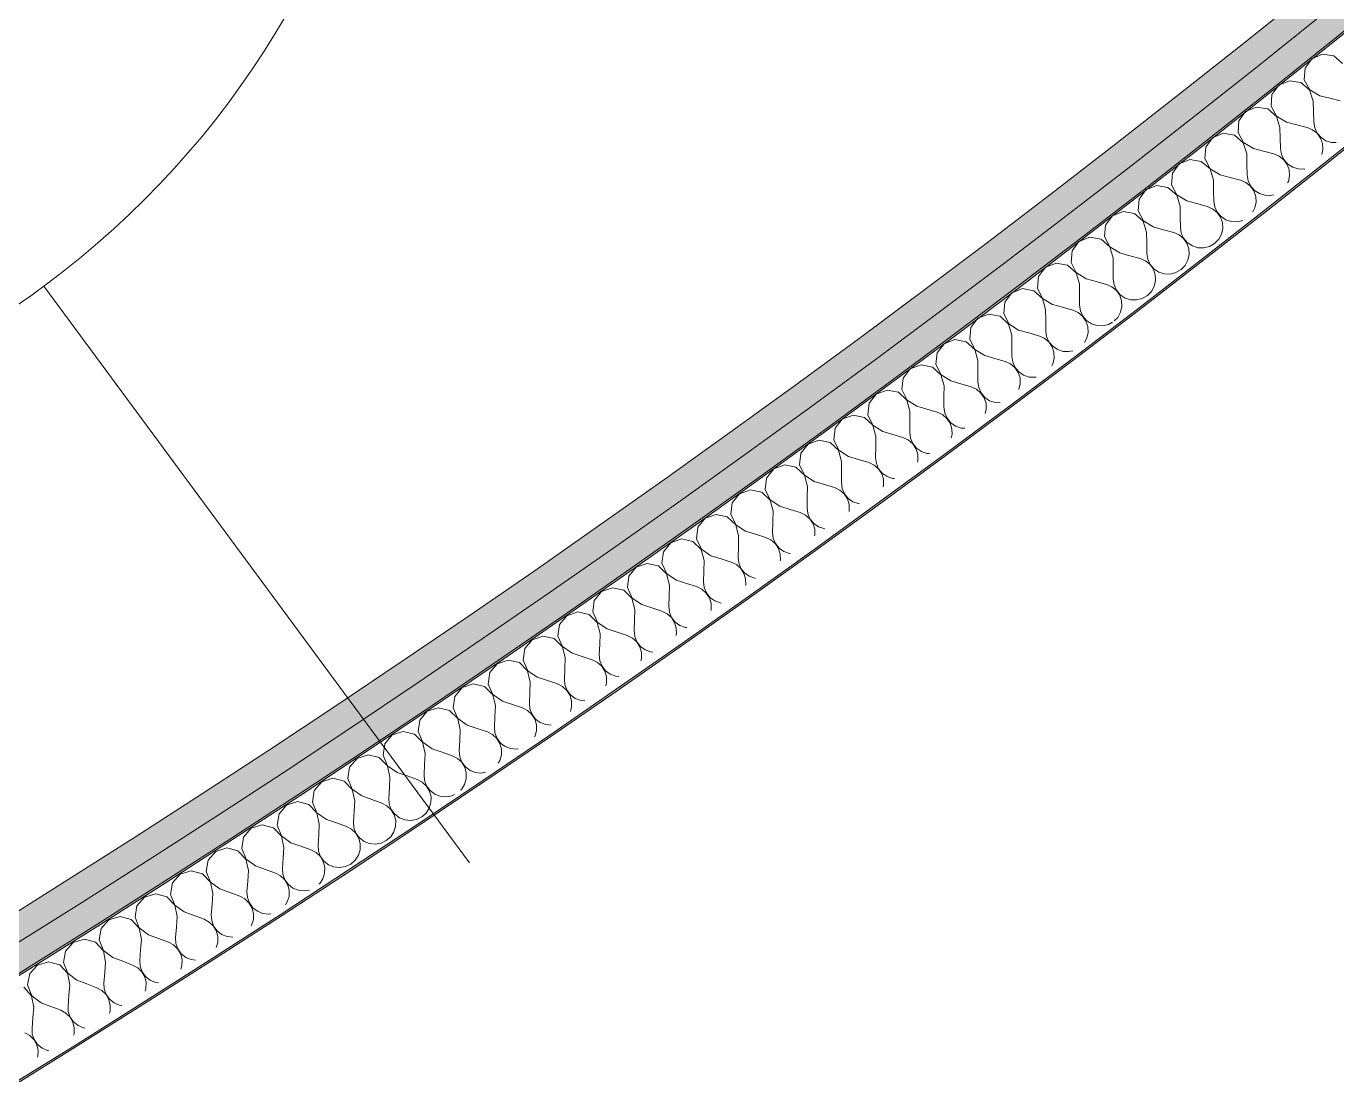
# Model space of a CAD drawing. Header units: millimetres. Extents: x -50172 to 90294, y -80883 to 25069.
# Drawn here: x -22958 to -22221, y -49789 to -49199 of the extents above; entities that cross this region are included whole.
import ezdxf
from ezdxf.enums import TextEntityAlignment as Align

# ---------------------------------------------------------------- set-up
doc = ezdxf.new("R2010")
doc.units = ezdxf.units.MM
doc.header["$MEASUREMENT"] = 0
doc.linetypes.add('Double Dashed', pattern=[1093.611073, 529.166651, -211.666656, 141.111112, -211.666656])
doc.layers.add('New_A-15-MG_Structural_Grid_Phase_2', color=7, linetype='Continuous')
doc.layers.add('New_A-25-M_Wall_Int', color=7, linetype='Continuous')
for name, color, linetype, lineweight, true_color in [('New_A-15-MG_Structural_Grid_Phase_2_Pen_No__222', 7, 'Continuous', 13, 0x65af33), ('New_A-25-M_Wall_Int_Pen_No__107', 7, 'Continuous', 15, 0xa6a6a6), ('New_A-25-M_Wall_Int_Pen_No__81', 7, 'Continuous', 20, 0x6a6a6a)]:
    doc.layers.add(name, color=color, linetype=linetype, lineweight=lineweight, true_color=true_color)
doc.layers.add('New_A-25-M_Wall_Int_Pen_No__1', color=7, linetype='Continuous', lineweight=13)
doc.layers.add('New_A-25-M_Wall_Int_Pen_No__150', color=7, linetype='Continuous', lineweight=0)
doc.styles.add('GENERATED_STYLE_4', font='')
doc.styles.get('GENERATED_STYLE_4').set_extended_font_data('Swis721 BT')

# ---------------------------------------------------------------- blocks, each defined once
blk = doc.blocks.new('*X403')
at = {"layer": 'New_A-25-M_Wall_Int_Pen_No__150', "linetype": 'Continuous'}
for p, q in [((-22235.09, -49217.3), (-22238.85, -49222.61)), ((-22229.1, -49214.77), (-22235.09, -49217.3)), ((-22222.67, -49215.75), (-22229.1, -49214.77)), ((-22217.71, -49219.97), (-22222.67, -49215.75)), ((-22238.85, -49222.61), (-22239.27, -49229.1)), ((-22253.66, -49232.19), (-22257.44, -49237.48)), ((-22247.66, -49229.67), (-22253.66, -49232.19)), ((-22241.23, -49230.67), (-22247.66, -49229.67)), ((-22236.29, -49234.91), (-22241.23, -49230.67)), ((-22239.27, -49229.1), (-22236.22, -49234.85)), ((-22257.44, -49237.48), (-22257.88, -49243.97)), ((-22234.32, -49241.11), (-22236.29, -49234.91)), ((-22236.22, -49234.85), (-22230.6, -49238.12)), ((-22230.6, -49238.12), (-22224.82, -49239.6)), ((-22224.82, -49239.6), (-22219.05, -49241.07)), ((-22272.28, -49247.01), (-22276.08, -49252.29)), ((-22266.27, -49244.51), (-22272.28, -49247.01)), ((-22259.85, -49245.54), (-22266.27, -49244.51)), ((-22254.92, -49249.78), (-22259.85, -49245.54)), ((-22257.88, -49243.97), (-22254.84, -49249.72)), ((-22234.32, -49241.11), (-22234.14, -49247.06)), ((-22234.14, -49247.06), (-22233.96, -49253.02)), ((-22276.08, -49252.29), (-22276.54, -49258.78)), ((-22252.97, -49255.99), (-22254.92, -49249.78)), ((-22254.84, -49249.72), (-22249.23, -49253.02)), ((-22249.23, -49253.02), (-22243.47, -49254.51)), ((-22243.47, -49254.51), (-22237.7, -49256)), ((-22233.96, -49253.02), (-22233.41, -49256.26)), ((-22290.94, -49261.77), (-22294.76, -49267.04)), ((-22284.93, -49259.29), (-22290.94, -49261.77)), ((-22278.51, -49260.34), (-22284.93, -49259.29)), ((-22273.59, -49264.6), (-22278.51, -49260.34)), ((-22276.54, -49258.78), (-22273.52, -49264.54)), ((-22252.97, -49255.99), (-22252.8, -49261.95)), ((-22252.8, -49261.95), (-22252.65, -49267.9)), ((-22234.66, -49257.25), (-22237.7, -49256)), ((-22232.08, -49259.29), (-22234.66, -49257.25)), ((-22233.41, -49256.26), (-22232, -49259.23)), ((-22230.15, -49261.95), (-22232.08, -49259.29)), ((-22232, -49259.23), (-22229.83, -49261.69)), ((-22229.04, -49265.04), (-22230.15, -49261.95)), ((-22229.83, -49261.69), (-22227.06, -49263.46)), ((-22294.76, -49267.04), (-22295.24, -49273.53)), ((-22271.66, -49270.82), (-22273.59, -49264.6)), ((-22273.52, -49264.54), (-22267.92, -49267.86)), ((-22267.92, -49267.86), (-22262.15, -49269.37)), ((-22262.15, -49269.37), (-22256.39, -49270.87)), ((-22252.65, -49267.9), (-22252.11, -49271.15)), ((-22229.43, -49271.25), (-22228.81, -49268.32)), ((-22228.81, -49268.32), (-22229.04, -49265.04)), ((-22227.06, -49263.46), (-22223.91, -49264.41)), ((-22223.91, -49264.41), (-22221.25, -49264.45)), ((-22309.65, -49276.48), (-22313.49, -49281.73)), ((-22303.63, -49274.01), (-22309.65, -49276.48)), ((-22297.22, -49275.08), (-22303.63, -49274.01)), ((-22292.31, -49279.36), (-22297.22, -49275.08)), ((-22295.24, -49273.53), (-22292.24, -49279.3)), ((-22271.66, -49270.82), (-22271.52, -49276.77)), ((-22271.52, -49276.77), (-22271.38, -49282.73)), ((-22253.35, -49272.13), (-22256.39, -49270.87)), ((-22250.78, -49274.18), (-22253.35, -49272.13)), ((-22252.11, -49271.15), (-22250.7, -49274.12)), ((-22248.87, -49276.85), (-22250.78, -49274.18)), ((-22250.7, -49274.12), (-22248.54, -49276.59)), ((-22247.76, -49279.94), (-22248.87, -49276.85)), ((-22248.54, -49276.59), (-22245.78, -49278.37)), ((-22313.49, -49281.73), (-22313.99, -49288.22)), ((-22290.4, -49285.58), (-22292.31, -49279.36)), ((-22292.24, -49279.3), (-22286.65, -49282.63)), ((-22286.65, -49282.63), (-22280.89, -49284.16)), ((-22280.89, -49284.16), (-22275.13, -49285.69)), ((-22271.38, -49282.73), (-22270.85, -49285.97)), ((-22248.23, -49286.44), (-22247.54, -49283.22)), ((-22247.54, -49283.22), (-22247.76, -49279.94)), ((-22245.78, -49278.37), (-22242.63, -49279.33)), ((-22242.63, -49279.33), (-22239.34, -49279.39)), ((-22239.34, -49279.39), (-22239.14, -49279.33)), ((-22328.41, -49291.12), (-22332.26, -49296.36)), ((-22322.38, -49288.68), (-22328.41, -49291.12)), ((-22315.97, -49289.77), (-22322.38, -49288.68)), ((-22311.08, -49294.06), (-22315.97, -49289.77)), ((-22313.99, -49288.22), (-22311.01, -49294)), ((-22290.4, -49285.58), (-22290.28, -49291.54)), ((-22290.28, -49291.54), (-22290.16, -49297.5)), ((-22272.1, -49286.96), (-22275.13, -49285.69)), ((-22269.53, -49289.01), (-22272.1, -49286.96)), ((-22270.85, -49285.97), (-22269.46, -49288.95)), ((-22267.63, -49291.68), (-22269.53, -49289.01)), ((-22269.46, -49288.95), (-22267.3, -49291.43)), ((-22266.53, -49294.78), (-22267.63, -49291.68)), ((-22267.3, -49291.43), (-22264.54, -49293.22)), ((-22248.67, -49287.26), (-22248.23, -49286.44)), ((-22332.26, -49296.36), (-22332.78, -49302.85)), ((-22309.19, -49300.29), (-22311.08, -49294.06)), ((-22311.01, -49294), (-22305.43, -49297.35)), ((-22305.43, -49297.35), (-22299.67, -49298.9)), ((-22299.67, -49298.9), (-22293.92, -49300.44)), ((-22290.16, -49297.5), (-22289.64, -49300.74)), ((-22267.02, -49301.28), (-22266.32, -49298.06)), ((-22266.32, -49298.06), (-22266.53, -49294.78)), ((-22264.54, -49293.22), (-22261.4, -49294.18)), ((-22261.4, -49294.18), (-22258.1, -49294.25)), ((-22258.1, -49294.25), (-22256.59, -49293.86)), ((-22347.22, -49305.7), (-22351.08, -49310.94)), ((-22341.18, -49303.28), (-22347.22, -49305.7)), ((-22334.77, -49304.39), (-22341.18, -49303.28)), ((-22329.9, -49308.7), (-22334.77, -49304.39)), ((-22332.78, -49302.85), (-22329.82, -49308.64)), ((-22309.19, -49300.29), (-22309.08, -49306.24)), ((-22309.08, -49306.24), (-22308.98, -49312.2)), ((-22290.89, -49301.72), (-22293.92, -49300.44)), ((-22288.33, -49303.78), (-22290.89, -49301.72)), ((-22289.64, -49300.74), (-22288.25, -49303.72)), ((-22286.43, -49306.46), (-22288.33, -49303.78)), ((-22288.25, -49303.72), (-22286.11, -49306.2)), ((-22285.34, -49309.56), (-22286.43, -49306.46)), ((-22286.11, -49306.2), (-22283.36, -49308)), ((-22268.23, -49303.54), (-22267.02, -49301.28)), ((-22351.08, -49310.94), (-22351.63, -49317.42)), ((-22328.02, -49314.93), (-22329.9, -49308.7)), ((-22329.82, -49308.64), (-22324.25, -49312.01)), ((-22324.25, -49312.01), (-22318.5, -49313.57)), ((-22318.5, -49313.57), (-22312.75, -49315.14)), ((-22308.98, -49312.2), (-22308.47, -49315.45)), ((-22285.86, -49316.06), (-22285.15, -49312.85)), ((-22285.15, -49312.85), (-22285.34, -49309.56)), ((-22283.36, -49308), (-22280.21, -49308.98)), ((-22280.21, -49308.98), (-22276.92, -49309.06)), ((-22276.92, -49309.06), (-22273.94, -49308.29)), ((-22366.07, -49320.23), (-22369.95, -49325.45)), ((-22360.02, -49317.83), (-22366.07, -49320.23)), ((-22353.62, -49318.95), (-22360.02, -49317.83)), ((-22348.76, -49323.28), (-22353.62, -49318.95)), ((-22351.63, -49317.42), (-22348.68, -49323.22)), ((-22328.02, -49314.93), (-22327.94, -49320.89)), ((-22327.94, -49320.89), (-22327.85, -49326.85)), ((-22309.73, -49316.42), (-22312.75, -49315.14)), ((-22307.18, -49318.49), (-22309.73, -49316.42)), ((-22308.47, -49315.45), (-22307.1, -49318.43)), ((-22305.29, -49321.18), (-22307.18, -49318.49)), ((-22307.1, -49318.43), (-22304.96, -49320.92)), ((-22304.21, -49324.28), (-22305.29, -49321.18)), ((-22304.96, -49320.92), (-22302.21, -49322.73)), ((-22292.58, -49323), (-22289.72, -49321.34)), ((-22289.72, -49321.34), (-22287.43, -49318.97)), ((-22287.43, -49318.97), (-22285.86, -49316.06)), ((-22369.95, -49325.45), (-22370.51, -49331.93)), ((-22346.9, -49329.52), (-22348.76, -49323.28)), ((-22348.68, -49323.22), (-22343.12, -49326.61)), ((-22343.12, -49326.61), (-22337.38, -49328.19)), ((-22337.38, -49328.19), (-22331.63, -49329.77)), ((-22327.85, -49326.85), (-22327.36, -49330.1)), ((-22304.74, -49330.78), (-22304.02, -49327.57)), ((-22304.02, -49327.57), (-22304.21, -49324.28)), ((-22302.21, -49322.73), (-22299.08, -49323.72)), ((-22299.08, -49323.72), (-22295.78, -49323.81)), ((-22295.78, -49323.81), (-22292.58, -49323)), ((-22384.97, -49334.69), (-22388.86, -49339.9)), ((-22378.91, -49332.31), (-22384.97, -49334.69)), ((-22372.51, -49333.46), (-22378.91, -49332.31)), ((-22367.66, -49337.8), (-22372.51, -49333.46)), ((-22370.51, -49331.93), (-22367.59, -49337.74)), ((-22346.9, -49329.52), (-22346.83, -49335.48)), ((-22346.83, -49335.48), (-22346.77, -49341.43)), ((-22328.61, -49331.07), (-22331.63, -49329.77)), ((-22326.07, -49333.14), (-22328.61, -49331.07)), ((-22327.36, -49330.1), (-22325.99, -49333.08)), ((-22324.19, -49335.84), (-22326.07, -49333.14)), ((-22325.99, -49333.08), (-22323.86, -49335.58)), ((-22323.12, -49338.94), (-22324.19, -49335.84)), ((-22323.86, -49335.58), (-22321.12, -49337.4)), ((-22311.49, -49337.69), (-22308.63, -49336.05)), ((-22308.63, -49336.05), (-22306.32, -49333.68)), ((-22306.32, -49333.68), (-22304.74, -49330.78)), ((-22388.86, -49339.9), (-22389.45, -49346.38)), ((-22365.83, -49344.04), (-22367.66, -49337.8)), ((-22367.59, -49337.74), (-22362.04, -49341.14)), ((-22362.04, -49341.14), (-22356.3, -49342.75)), ((-22356.3, -49342.75), (-22350.56, -49344.34)), ((-22346.77, -49341.43), (-22346.29, -49344.68)), ((-22323.67, -49345.44), (-22322.94, -49342.23)), ((-22322.94, -49342.23), (-22323.12, -49338.94)), ((-22321.12, -49337.4), (-22317.98, -49338.4)), ((-22317.98, -49338.4), (-22314.69, -49338.5)), ((-22314.69, -49338.5), (-22311.49, -49337.69)), ((-22403.91, -49349.1), (-22407.82, -49354.29)), ((-22397.85, -49346.73), (-22403.91, -49349.1)), ((-22391.45, -49347.9), (-22397.85, -49346.73)), ((-22386.62, -49352.26), (-22391.45, -49347.9)), ((-22389.45, -49346.38), (-22386.54, -49352.2)), ((-22365.83, -49344.04), (-22365.78, -49350)), ((-22365.78, -49350), (-22365.74, -49355.96)), ((-22347.55, -49345.65), (-22350.56, -49344.34)), ((-22345, -49347.74), (-22347.55, -49345.65)), ((-22346.29, -49344.68), (-22344.93, -49347.68)), ((-22343.13, -49350.43), (-22345, -49347.74)), ((-22344.93, -49347.68), (-22342.8, -49350.18)), ((-22342.07, -49353.55), (-22343.13, -49350.43)), ((-22342.8, -49350.18), (-22340.07, -49352.01)), ((-22330.44, -49352.33), (-22327.57, -49350.69)), ((-22327.57, -49350.69), (-22325.26, -49348.34)), ((-22325.26, -49348.34), (-22323.67, -49345.44)), ((-22407.82, -49354.29), (-22408.43, -49360.77)), ((-22384.8, -49358.51), (-22386.62, -49352.26)), ((-22386.54, -49352.2), (-22381, -49355.62)), ((-22381, -49355.62), (-22375.27, -49357.24)), ((-22375.27, -49357.24), (-22369.53, -49358.86)), ((-22365.74, -49355.96), (-22365.26, -49359.21)), ((-22342.65, -49360.04), (-22341.91, -49356.83)), ((-22341.91, -49356.83), (-22342.07, -49353.55)), ((-22340.07, -49352.01), (-22336.94, -49353.01)), ((-22336.94, -49353.01), (-22333.65, -49353.13)), ((-22333.65, -49353.13), (-22330.44, -49352.33)), ((-22422.9, -49363.44), (-22426.83, -49368.63)), ((-22416.83, -49361.1), (-22422.9, -49363.44)), ((-22410.43, -49362.29), (-22416.83, -49361.1)), ((-22405.62, -49366.66), (-22410.43, -49362.29)), ((-22408.43, -49360.77), (-22405.54, -49366.6)), ((-22384.8, -49358.51), (-22384.77, -49364.47)), ((-22384.77, -49364.47), (-22384.75, -49370.43)), ((-22366.52, -49360.18), (-22369.53, -49358.86)), ((-22363.99, -49362.27), (-22366.52, -49360.18)), ((-22365.26, -49359.21), (-22363.91, -49362.21)), ((-22362.13, -49364.97), (-22363.99, -49362.27)), ((-22363.91, -49362.21), (-22361.8, -49364.72)), ((-22361.08, -49368.09), (-22362.13, -49364.97)), ((-22361.8, -49364.72), (-22359.07, -49366.55)), ((-22349.44, -49366.91), (-22347.22, -49365.65)), ((-22346.23, -49364.94), (-22344.24, -49362.93)), ((-22344.24, -49362.93), (-22342.65, -49360.04)), ((-22426.83, -49368.63), (-22427.45, -49375.1)), ((-22403.82, -49372.92), (-22405.62, -49366.66)), ((-22405.54, -49366.6), (-22400.01, -49370.04)), ((-22403.82, -49372.92), (-22403.81, -49378.87)), ((-22400.01, -49370.04), (-22394.28, -49371.68)), ((-22394.28, -49371.68), (-22388.55, -49373.31)), ((-22384.75, -49370.43), (-22384.28, -49373.68)), ((-22361.68, -49374.58), (-22360.92, -49371.37)), ((-22360.92, -49371.37), (-22361.08, -49368.09)), ((-22359.07, -49366.55), (-22355.94, -49367.57)), ((-22355.94, -49367.57), (-22352.65, -49367.69)), ((-22352.65, -49367.69), (-22349.44, -49366.91)), ((-22441.93, -49377.73), (-22445.88, -49382.9)), ((-22435.86, -49375.4), (-22441.93, -49377.73)), ((-22429.46, -49376.61), (-22435.86, -49375.4)), ((-22424.66, -49381), (-22429.46, -49376.61)), ((-22427.45, -49375.1), (-22424.58, -49380.94)), ((-22403.81, -49378.87), (-22403.8, -49384.83)), ((-22385.55, -49374.64), (-22388.55, -49373.31)), ((-22383.02, -49376.74), (-22385.55, -49374.64)), ((-22384.28, -49373.68), (-22382.94, -49376.68)), ((-22381.17, -49379.45), (-22383.02, -49376.74)), ((-22382.94, -49376.68), (-22380.83, -49379.2)), ((-22380.13, -49382.57), (-22381.17, -49379.45)), ((-22380.83, -49379.2), (-22378.11, -49381.04)), ((-22363.02, -49376.99), (-22361.68, -49374.58)), ((-22445.88, -49382.9), (-22446.52, -49389.37)), ((-22422.88, -49387.26), (-22424.66, -49381)), ((-22424.58, -49380.94), (-22419.07, -49384.4)), ((-22422.88, -49387.26), (-22422.89, -49393.22)), ((-22419.07, -49384.4), (-22413.34, -49386.05)), ((-22413.34, -49386.05), (-22407.62, -49387.71)), ((-22404.62, -49389.04), (-22407.62, -49387.71)), ((-22403.8, -49384.83), (-22403.35, -49388.09)), ((-22380.74, -49389.06), (-22379.98, -49385.85)), ((-22379.98, -49385.85), (-22380.13, -49382.57)), ((-22378.11, -49381.04), (-22374.99, -49382.07)), ((-22374.99, -49382.07), (-22371.69, -49382.2)), ((-22371.69, -49382.2), (-22369.54, -49381.68)), ((-22461.01, -49391.95), (-22464.97, -49397.11)), ((-22454.93, -49389.65), (-22461.01, -49391.95)), ((-22448.54, -49390.88), (-22454.93, -49389.65)), ((-22443.75, -49395.28), (-22448.54, -49390.88)), ((-22446.52, -49389.37), (-22443.67, -49395.22)), ((-22441.99, -49401.54), (-22443.75, -49395.28)), ((-22443.67, -49395.22), (-22438.17, -49398.69)), ((-22422.89, -49393.22), (-22422.9, -49399.18)), ((-22402.1, -49391.15), (-22404.62, -49389.04)), ((-22403.35, -49388.09), (-22402.02, -49391.09)), ((-22400.25, -49393.87), (-22402.1, -49391.15)), ((-22402.02, -49391.09), (-22399.92, -49393.62)), ((-22399.22, -49396.99), (-22400.25, -49393.87)), ((-22399.92, -49393.62), (-22397.2, -49395.47)), ((-22381.37, -49390.17), (-22380.74, -49389.06)), ((-22464.97, -49397.11), (-22465.64, -49403.58)), ((-22441.99, -49401.54), (-22442.02, -49407.5)), ((-22438.17, -49398.69), (-22432.45, -49400.37)), ((-22432.45, -49400.37), (-22426.73, -49402.04)), ((-22423.73, -49403.38), (-22426.73, -49402.04)), ((-22422.9, -49399.18), (-22422.46, -49402.43)), ((-22422.46, -49402.43), (-22421.14, -49405.44)), ((-22399.85, -49403.45), (-22399.09, -49400.27)), ((-22399.09, -49400.27), (-22399.22, -49396.99)), ((-22397.2, -49395.47), (-22394.08, -49396.5)), ((-22394.08, -49396.5), (-22390.79, -49396.65)), ((-22390.79, -49396.65), (-22390.18, -49396.5)), ((-22480.13, -49406.12), (-22484.11, -49411.26)), ((-22474.05, -49403.83), (-22480.13, -49406.12)), ((-22467.66, -49405.08), (-22474.05, -49403.83)), ((-22462.88, -49409.5), (-22467.66, -49405.08)), ((-22465.64, -49403.58), (-22462.81, -49409.44)), ((-22461.15, -49415.77), (-22462.88, -49409.5)), ((-22462.81, -49409.44), (-22457.31, -49412.93)), ((-22442.02, -49407.5), (-22442.05, -49413.46)), ((-22421.22, -49405.5), (-22423.73, -49403.38)), ((-22419.38, -49408.22), (-22421.22, -49405.5)), ((-22421.14, -49405.44), (-22419.05, -49407.97)), ((-22418.36, -49411.35), (-22419.38, -49408.22)), ((-22419.05, -49407.97), (-22416.34, -49409.83)), ((-22416.34, -49409.83), (-22413.22, -49410.88)), ((-22484.11, -49411.26), (-22484.8, -49417.73)), ((-22461.15, -49415.77), (-22461.19, -49421.73)), ((-22457.31, -49412.93), (-22451.6, -49414.62)), ((-22451.6, -49414.62), (-22445.89, -49416.31)), ((-22442.89, -49417.67), (-22445.89, -49416.31)), ((-22442.05, -49413.46), (-22441.62, -49416.72)), ((-22441.62, -49416.72), (-22440.31, -49419.73)), ((-22418.84, -49417.08), (-22418.24, -49414.63)), ((-22418.24, -49414.63), (-22418.36, -49411.35)), ((-22413.22, -49410.88), (-22410.39, -49411.01)), ((-22499.3, -49420.22), (-22503.3, -49425.35)), ((-22493.21, -49417.95), (-22499.3, -49420.22)), ((-22486.83, -49419.22), (-22493.21, -49417.95)), ((-22482.06, -49423.65), (-22486.83, -49419.22)), ((-22484.8, -49417.73), (-22481.99, -49423.6)), ((-22480.35, -49429.93), (-22482.06, -49423.65)), ((-22481.99, -49423.6), (-22476.5, -49427.1)), ((-22461.19, -49421.73), (-22461.24, -49427.68)), ((-22440.39, -49419.79), (-22442.89, -49417.67)), ((-22438.56, -49422.52), (-22440.39, -49419.79)), ((-22440.31, -49419.73), (-22438.22, -49422.27)), ((-22437.55, -49425.65), (-22438.56, -49422.52)), ((-22438.22, -49422.27), (-22435.52, -49424.14)), ((-22435.52, -49424.14), (-22432.4, -49425.2)), ((-22512.41, -49432.01), (-22518.52, -49434.26)), ((-22506.04, -49433.3), (-22512.41, -49432.01)), ((-22503.3, -49425.35), (-22504.01, -49431.82)), ((-22504.01, -49431.82), (-22501.21, -49437.69)), ((-22480.35, -49429.93), (-22480.41, -49435.89)), ((-22476.5, -49427.1), (-22470.8, -49428.81)), ((-22470.8, -49428.81), (-22465.09, -49430.52)), ((-22462.1, -49431.89), (-22465.09, -49430.52)), ((-22459.6, -49434.02), (-22462.1, -49431.89)), ((-22461.24, -49427.68), (-22460.82, -49430.94)), ((-22460.82, -49430.94), (-22459.52, -49433.96)), ((-22437.89, -49430.76), (-22437.43, -49428.93)), ((-22437.43, -49428.93), (-22437.55, -49425.65)), ((-22432.4, -49425.2), (-22430.29, -49425.3)), ((-22522.53, -49439.38), (-22523.26, -49445.84)), ((-22518.52, -49434.26), (-22522.53, -49439.38)), ((-22501.29, -49437.75), (-22506.04, -49433.3)), ((-22499.59, -49444.03), (-22501.29, -49437.75)), ((-22501.21, -49437.69), (-22495.74, -49441.22)), ((-22480.41, -49435.89), (-22480.48, -49441.85)), ((-22457.78, -49436.75), (-22459.6, -49434.02)), ((-22459.52, -49433.96), (-22457.44, -49436.51)), ((-22456.78, -49439.88), (-22457.78, -49436.75)), ((-22457.44, -49436.51), (-22454.75, -49438.38)), ((-22454.75, -49438.38), (-22451.63, -49439.45)), ((-22451.63, -49439.45), (-22450.1, -49439.53)), ((-22531.66, -49446.01), (-22537.77, -49448.24)), ((-22525.29, -49447.32), (-22531.66, -49446.01)), ((-22523.26, -49445.84), (-22520.48, -49451.73)), ((-22499.59, -49444.03), (-22499.68, -49449.99)), ((-22495.74, -49441.22), (-22490.04, -49442.95)), ((-22490.04, -49442.95), (-22484.33, -49444.67)), ((-22481.35, -49446.05), (-22484.33, -49444.67)), ((-22478.86, -49448.19), (-22481.35, -49446.05)), ((-22480.48, -49441.85), (-22480.07, -49445.11)), ((-22480.07, -49445.11), (-22478.78, -49448.13)), ((-22457.01, -49444.49), (-22456.68, -49443.17)), ((-22456.68, -49443.17), (-22456.78, -49439.88)), ((-22541.8, -49453.35), (-22542.55, -49459.81)), ((-22537.77, -49448.24), (-22541.8, -49453.35)), ((-22520.56, -49451.79), (-22525.29, -49447.32)), ((-22518.88, -49458.07), (-22520.56, -49451.79)), ((-22520.48, -49451.73), (-22515.02, -49455.27)), ((-22499.68, -49449.99), (-22499.76, -49455.95)), ((-22477.04, -49450.93), (-22478.86, -49448.19)), ((-22478.78, -49448.13), (-22476.71, -49450.68)), ((-22476.05, -49454.06), (-22477.04, -49450.93)), ((-22476.71, -49450.68), (-22474.02, -49452.57)), ((-22475.96, -49457.35), (-22476.05, -49454.06)), ((-22474.02, -49452.57), (-22470.91, -49453.64)), ((-22470.91, -49453.64), (-22469.84, -49453.7)), ((-22550.96, -49459.95), (-22557.08, -49462.16)), ((-22544.59, -49461.28), (-22550.96, -49459.95)), ((-22539.87, -49465.76), (-22544.59, -49461.28)), ((-22542.55, -49459.81), (-22539.79, -49465.7)), ((-22518.88, -49458.07), (-22518.98, -49464.03)), ((-22515.02, -49455.27), (-22509.32, -49457.02)), ((-22509.32, -49457.02), (-22503.63, -49458.76)), ((-22500.64, -49460.15), (-22503.63, -49458.76)), ((-22498.16, -49462.29), (-22500.64, -49460.15)), ((-22499.76, -49455.95), (-22499.36, -49459.21)), ((-22499.36, -49459.21), (-22498.08, -49462.24)), ((-22476.2, -49458.27), (-22475.96, -49457.35)), ((-22561.12, -49467.25), (-22561.89, -49473.71)), ((-22557.08, -49462.16), (-22561.12, -49467.25)), ((-22538.21, -49472.05), (-22539.87, -49465.76)), ((-22539.79, -49465.7), (-22534.34, -49469.26)), ((-22518.98, -49464.03), (-22519.09, -49469.99)), ((-22496.36, -49465.04), (-22498.16, -49462.29)), ((-22498.08, -49462.24), (-22496.02, -49464.79)), ((-22495.38, -49468.18), (-22496.36, -49465.04)), ((-22496.02, -49464.79), (-22493.33, -49466.69)), ((-22495.29, -49471.46), (-22495.38, -49468.18)), ((-22493.33, -49466.69), (-22490.23, -49467.77)), ((-22490.23, -49467.77), (-22489.5, -49467.82)), ((-22576.42, -49476.02), (-22580.48, -49481.1)), ((-22570.3, -49473.83), (-22576.42, -49476.02)), ((-22563.93, -49475.18), (-22570.3, -49473.83)), ((-22559.23, -49479.67), (-22563.93, -49475.18)), ((-22561.89, -49473.71), (-22559.15, -49479.62)), ((-22538.21, -49472.05), (-22538.34, -49478.01)), ((-22534.34, -49469.26), (-22528.65, -49471.03)), ((-22528.65, -49471.03), (-22522.96, -49472.79)), ((-22519.98, -49474.18), (-22522.96, -49472.79)), ((-22517.5, -49476.34), (-22519.98, -49474.18)), ((-22519.09, -49469.99), (-22518.7, -49473.25)), ((-22518.7, -49473.25), (-22517.43, -49476.28)), ((-22515.71, -49479.09), (-22517.5, -49476.34)), ((-22517.43, -49476.28), (-22515.37, -49478.85)), ((-22495.46, -49472.1), (-22495.29, -49471.46)), ((-22580.48, -49481.1), (-22581.27, -49487.56)), ((-22557.59, -49485.97), (-22559.23, -49479.67)), ((-22559.15, -49479.62), (-22553.71, -49483.19)), ((-22553.71, -49483.19), (-22548.03, -49484.98)), ((-22538.34, -49478.01), (-22538.46, -49483.97)), ((-22514.74, -49482.23), (-22515.71, -49479.09)), ((-22515.37, -49478.85), (-22512.69, -49480.75)), ((-22514.67, -49485.52), (-22514.74, -49482.23)), ((-22512.69, -49480.75), (-22509.59, -49481.84)), ((-22509.59, -49481.84), (-22509.08, -49481.88)), ((-22595.81, -49489.82), (-22599.89, -49494.88)), ((-22589.68, -49487.64), (-22595.81, -49489.82)), ((-22583.32, -49489.02), (-22589.68, -49487.64)), ((-22578.63, -49493.52), (-22583.32, -49489.02)), ((-22581.27, -49487.56), (-22578.55, -49493.47)), ((-22557.59, -49485.97), (-22557.73, -49491.93)), ((-22548.03, -49484.98), (-22542.34, -49486.75)), ((-22539.37, -49488.16), (-22542.34, -49486.75)), ((-22536.9, -49490.32), (-22539.37, -49488.16)), ((-22538.46, -49483.97), (-22538.08, -49487.23)), ((-22538.08, -49487.23), (-22536.82, -49490.26)), ((-22535.11, -49493.08), (-22536.9, -49490.32)), ((-22536.82, -49490.26), (-22534.77, -49492.84)), ((-22514.79, -49485.98), (-22514.67, -49485.52)), ((-22599.89, -49494.88), (-22600.7, -49501.34)), ((-22577.01, -49499.83), (-22578.63, -49493.52)), ((-22578.55, -49493.47), (-22573.13, -49497.06)), ((-22573.13, -49497.06), (-22567.45, -49498.86)), ((-22557.73, -49491.93), (-22557.88, -49497.88)), ((-22557.88, -49497.88), (-22557.51, -49501.15)), ((-22534.15, -49496.22), (-22535.11, -49493.08)), ((-22534.77, -49492.84), (-22532.1, -49494.75)), ((-22534.09, -49499.51), (-22534.15, -49496.22)), ((-22532.1, -49494.75), (-22529, -49495.85)), ((-22529, -49495.85), (-22528.58, -49495.88)), ((-22615.25, -49503.55), (-22619.34, -49508.61)), ((-22609.11, -49501.4), (-22615.25, -49503.55)), ((-22602.75, -49502.79), (-22609.11, -49501.4)), ((-22598.08, -49507.31), (-22602.75, -49502.79)), ((-22600.7, -49501.34), (-22598, -49507.26)), ((-22577.17, -49505.78), (-22577.34, -49511.74)), ((-22577.01, -49499.83), (-22577.17, -49505.78)), ((-22567.45, -49498.86), (-22561.77, -49500.66)), ((-22558.8, -49502.07), (-22561.77, -49500.66)), ((-22556.33, -49504.24), (-22558.8, -49502.07)), ((-22557.51, -49501.15), (-22556.25, -49504.19)), ((-22554.56, -49507.01), (-22556.33, -49504.24)), ((-22556.25, -49504.19), (-22554.22, -49506.76)), ((-22534.2, -49499.92), (-22534.09, -49499.51)), ((-22619.34, -49508.61), (-22620.17, -49515.06)), ((-22596.48, -49513.62), (-22598.08, -49507.31)), ((-22598, -49507.26), (-22592.58, -49510.87)), ((-22592.58, -49510.87), (-22586.91, -49512.69)), ((-22586.91, -49512.69), (-22581.24, -49514.5)), ((-22577.34, -49511.74), (-22576.98, -49515.01)), ((-22553.61, -49510.15), (-22554.56, -49507.01)), ((-22554.22, -49506.76), (-22551.55, -49508.68)), ((-22553.56, -49513.44), (-22553.61, -49510.15)), ((-22551.55, -49508.68), (-22548.46, -49509.8)), ((-22548.46, -49509.8), (-22548.01, -49509.83)), ((-22634.73, -49517.22), (-22638.83, -49522.27)), ((-22628.58, -49515.09), (-22634.73, -49517.22)), ((-22622.23, -49516.5), (-22628.58, -49515.09)), ((-22617.57, -49521.04), (-22622.23, -49516.5)), ((-22620.17, -49515.06), (-22617.49, -49520.99)), ((-22596.66, -49519.58), (-22596.84, -49525.53)), ((-22596.48, -49513.62), (-22596.66, -49519.58)), ((-22578.27, -49515.93), (-22581.24, -49514.5)), ((-22575.81, -49518.1), (-22578.27, -49515.93)), ((-22576.98, -49515.01), (-22575.73, -49518.05)), ((-22574.04, -49520.87), (-22575.81, -49518.1)), ((-22575.73, -49518.05), (-22573.71, -49520.63)), ((-22573.71, -49520.63), (-22571.04, -49522.56)), ((-22553.68, -49513.91), (-22553.56, -49513.44)), ((-22638.83, -49522.27), (-22639.68, -49528.72)), ((-22615.99, -49527.36), (-22617.57, -49521.04)), ((-22617.49, -49520.99), (-22612.08, -49524.61)), ((-22615.99, -49527.36), (-22616.19, -49533.31)), ((-22612.08, -49524.61), (-22606.42, -49526.45)), ((-22606.42, -49526.45), (-22600.75, -49528.28)), ((-22596.84, -49525.53), (-22596.49, -49528.8)), ((-22573.11, -49524.02), (-22574.04, -49520.87)), ((-22573.24, -49527.95), (-22573.07, -49527.31)), ((-22573.07, -49527.31), (-22573.11, -49524.02)), ((-22571.04, -49522.56), (-22567.95, -49523.69)), ((-22567.95, -49523.69), (-22567.36, -49523.73)), ((-22654.25, -49530.84), (-22658.37, -49535.86)), ((-22648.09, -49528.72), (-22654.25, -49530.84)), ((-22641.75, -49530.15), (-22648.09, -49528.72)), ((-22637.1, -49534.71), (-22641.75, -49530.15)), ((-22639.68, -49528.72), (-22637.02, -49534.65)), ((-22635.54, -49541.03), (-22637.1, -49534.71)), ((-22637.02, -49534.65), (-22631.63, -49538.3)), ((-22616.19, -49533.31), (-22616.39, -49539.26)), ((-22597.79, -49529.72), (-22600.75, -49528.28)), ((-22595.34, -49531.9), (-22597.79, -49529.72)), ((-22596.49, -49528.8), (-22595.26, -49531.85)), ((-22593.58, -49534.68), (-22595.34, -49531.9)), ((-22595.26, -49531.85), (-22593.24, -49534.44)), ((-22592.65, -49537.83), (-22593.58, -49534.68)), ((-22593.24, -49534.44), (-22590.58, -49536.37)), ((-22667.65, -49542.29), (-22673.81, -49544.38)), ((-22661.31, -49543.74), (-22667.65, -49542.29)), ((-22658.37, -49535.86), (-22659.24, -49542.31)), ((-22659.24, -49542.31), (-22656.6, -49548.26)), ((-22635.54, -49541.03), (-22635.76, -49546.98)), ((-22631.63, -49538.3), (-22625.97, -49540.15)), ((-22625.97, -49540.15), (-22620.3, -49542)), ((-22617.35, -49543.44), (-22620.3, -49542)), ((-22616.39, -49539.26), (-22616.05, -49542.53)), ((-22616.05, -49542.53), (-22614.82, -49545.58)), ((-22592.88, -49542.05), (-22592.62, -49541.12)), ((-22592.62, -49541.12), (-22592.65, -49537.83)), ((-22590.58, -49536.37), (-22587.49, -49537.51)), ((-22587.49, -49537.51), (-22586.64, -49537.57)), ((-22677.95, -49549.4), (-22678.84, -49555.85)), ((-22673.81, -49544.38), (-22677.95, -49549.4)), ((-22656.68, -49548.31), (-22661.31, -49543.74)), ((-22655.14, -49554.63), (-22656.68, -49548.31)), ((-22656.6, -49548.26), (-22651.22, -49551.92)), ((-22635.76, -49546.98), (-22635.98, -49552.93)), ((-22614.9, -49545.64), (-22617.35, -49543.44)), ((-22613.15, -49548.42), (-22614.9, -49545.64)), ((-22614.82, -49545.58), (-22612.81, -49548.18)), ((-22612.23, -49551.57), (-22613.15, -49548.42)), ((-22612.81, -49548.18), (-22610.16, -49550.13)), ((-22610.16, -49550.13), (-22607.08, -49551.27)), ((-22687.25, -49555.8), (-22693.42, -49557.87)), ((-22680.91, -49557.27), (-22687.25, -49555.8)), ((-22676.29, -49561.85), (-22680.91, -49557.27)), ((-22678.84, -49555.85), (-22676.22, -49561.8)), ((-22655.14, -49554.63), (-22655.37, -49560.59)), ((-22651.22, -49551.92), (-22645.56, -49553.79)), ((-22645.56, -49553.79), (-22639.9, -49555.66)), ((-22636.95, -49557.11), (-22639.9, -49555.66)), ((-22634.51, -49559.31), (-22636.95, -49557.11)), ((-22635.98, -49552.93), (-22635.65, -49556.2)), ((-22635.65, -49556.2), (-22634.44, -49559.26)), ((-22612.59, -49556.21), (-22612.22, -49554.86)), ((-22612.22, -49554.86), (-22612.23, -49551.57)), ((-22607.08, -49551.27), (-22605.85, -49551.37)), ((-22697.57, -49562.87), (-22698.49, -49569.32)), ((-22693.42, -49557.87), (-22697.57, -49562.87)), ((-22674.78, -49568.18), (-22676.29, -49561.85)), ((-22676.22, -49561.8), (-22670.85, -49565.48)), ((-22655.37, -49560.59), (-22655.61, -49566.54)), ((-22632.77, -49562.1), (-22634.51, -49559.31)), ((-22634.44, -49559.26), (-22632.43, -49561.86)), ((-22631.86, -49565.26), (-22632.77, -49562.1)), ((-22632.43, -49561.86), (-22629.79, -49563.81)), ((-22629.79, -49563.81), (-22626.71, -49564.97)), ((-22626.71, -49564.97), (-22624.99, -49565.11)), ((-22713.07, -49571.3), (-22717.24, -49576.29)), ((-22706.89, -49569.24), (-22713.07, -49571.3)), ((-22700.56, -49570.74), (-22706.89, -49569.24)), ((-22695.96, -49575.33), (-22700.56, -49570.74)), ((-22698.49, -49569.32), (-22695.88, -49575.28)), ((-22674.78, -49568.18), (-22675.03, -49574.13)), ((-22670.85, -49565.48), (-22665.2, -49567.37)), ((-22665.2, -49567.37), (-22659.55, -49569.26)), ((-22656.6, -49570.72), (-22659.55, -49569.26)), ((-22654.17, -49572.92), (-22656.6, -49570.72)), ((-22655.61, -49566.54), (-22655.29, -49569.81)), ((-22655.29, -49569.81), (-22654.09, -49572.87)), ((-22632.38, -49570.42), (-22631.86, -49568.55)), ((-22631.86, -49568.55), (-22631.86, -49565.26)), ((-22717.24, -49576.29), (-22718.17, -49582.73)), ((-22694.46, -49581.67), (-22695.96, -49575.33)), ((-22695.88, -49575.28), (-22690.52, -49578.97)), ((-22690.52, -49578.97), (-22684.88, -49580.88)), ((-22675.03, -49574.13), (-22675.29, -49580.09)), ((-22652.44, -49575.72), (-22654.17, -49572.92)), ((-22654.09, -49572.87), (-22652.09, -49575.48)), ((-22651.54, -49578.88), (-22652.44, -49575.72)), ((-22652.09, -49575.48), (-22649.46, -49577.44)), ((-22651.54, -49582.17), (-22651.54, -49578.88)), ((-22649.46, -49577.44), (-22646.38, -49578.61)), ((-22646.38, -49578.61), (-22644.06, -49578.8)), ((-22732.76, -49584.66), (-22736.95, -49589.64)), ((-22726.58, -49582.63), (-22732.76, -49584.66)), ((-22720.25, -49584.14), (-22726.58, -49582.63)), ((-22715.66, -49588.75), (-22720.25, -49584.14)), ((-22718.17, -49582.73), (-22715.58, -49588.69)), ((-22694.46, -49581.67), (-22694.73, -49587.62)), ((-22684.88, -49580.88), (-22679.23, -49582.79)), ((-22676.29, -49584.26), (-22679.23, -49582.79)), ((-22673.87, -49586.47), (-22676.29, -49584.26)), ((-22675.29, -49580.09), (-22674.98, -49583.36)), ((-22674.98, -49583.36), (-22673.79, -49586.42)), ((-22672.14, -49589.27), (-22673.87, -49586.47)), ((-22673.79, -49586.42), (-22671.8, -49589.04)), ((-22652.26, -49584.69), (-22651.54, -49582.17)), ((-22736.95, -49589.64), (-22737.9, -49596.07)), ((-22714.19, -49595.09), (-22715.66, -49588.75)), ((-22715.58, -49588.69), (-22710.24, -49592.41)), ((-22710.24, -49592.41), (-22704.6, -49594.33)), ((-22704.6, -49594.33), (-22698.96, -49596.26)), ((-22694.73, -49587.62), (-22695.01, -49593.57)), ((-22695.01, -49593.57), (-22694.71, -49596.84)), ((-22671.25, -49592.43), (-22672.14, -49589.27)), ((-22671.8, -49589.04), (-22669.17, -49591.01)), ((-22671.27, -49595.72), (-22671.25, -49592.43)), ((-22669.17, -49591.01), (-22666.1, -49592.18)), ((-22666.1, -49592.18), (-22663.06, -49592.45)), ((-22752.49, -49597.96), (-22756.7, -49602.92)), ((-22746.31, -49595.95), (-22752.49, -49597.96)), ((-22739.98, -49597.48), (-22746.31, -49595.95)), ((-22735.41, -49602.1), (-22739.98, -49597.48)), ((-22737.9, -49596.07), (-22735.33, -49602.05)), ((-22714.48, -49601.04), (-22714.77, -49606.99)), ((-22714.19, -49595.09), (-22714.48, -49601.04)), ((-22696.02, -49597.74), (-22698.96, -49596.26)), ((-22693.61, -49599.96), (-22696.02, -49597.74)), ((-22694.71, -49596.84), (-22693.53, -49599.91)), ((-22691.89, -49602.76), (-22693.61, -49599.96)), ((-22693.53, -49599.91), (-22691.55, -49602.53)), ((-22672.3, -49599.09), (-22672.18, -49598.89)), ((-22672.18, -49598.89), (-22671.27, -49595.72)), ((-22766.08, -49609.2), (-22772.27, -49611.2)), ((-22759.76, -49610.75), (-22766.08, -49609.2)), ((-22756.7, -49602.92), (-22757.67, -49609.36)), ((-22733.95, -49608.45), (-22735.41, -49602.1)), ((-22735.33, -49602.05), (-22730, -49605.78)), ((-22733.95, -49608.45), (-22734.26, -49614.4)), ((-22730, -49605.78), (-22724.37, -49607.72)), ((-22724.37, -49607.72), (-22718.73, -49609.67)), ((-22714.77, -49606.99), (-22714.48, -49610.26)), ((-22691.96, -49612.38), (-22691.04, -49609.22)), ((-22691.01, -49605.93), (-22691.89, -49602.76)), ((-22691.55, -49602.53), (-22688.92, -49604.51)), ((-22691.04, -49609.22), (-22691.01, -49605.93)), ((-22688.92, -49604.51), (-22685.86, -49605.69)), ((-22685.86, -49605.69), (-22682.57, -49605.99)), ((-22682.57, -49605.99), (-22681.69, -49605.82)), ((-22776.49, -49616.15), (-22777.48, -49622.58)), ((-22772.27, -49611.2), (-22776.49, -49616.15)), ((-22755.2, -49615.39), (-22759.76, -49610.75)), ((-22757.67, -49609.36), (-22755.12, -49615.34)), ((-22753.76, -49621.74), (-22755.2, -49615.39)), ((-22755.12, -49615.34), (-22749.8, -49619.09)), ((-22734.26, -49614.4), (-22734.58, -49620.35)), ((-22715.8, -49611.15), (-22718.73, -49609.67)), ((-22713.39, -49613.39), (-22715.8, -49611.15)), ((-22714.48, -49610.26), (-22713.31, -49613.33)), ((-22711.68, -49616.19), (-22713.39, -49613.39)), ((-22713.31, -49613.33), (-22711.34, -49615.96)), ((-22710.81, -49619.36), (-22711.68, -49616.19)), ((-22711.34, -49615.96), (-22708.72, -49617.95)), ((-22692.9, -49613.88), (-22691.96, -49612.38)), ((-22785.89, -49622.4), (-22792.09, -49624.37)), ((-22779.58, -49623.97), (-22785.89, -49622.4)), ((-22775.03, -49628.62), (-22779.58, -49623.97)), ((-22777.48, -49622.58), (-22774.95, -49628.57)), ((-22753.76, -49621.74), (-22754.09, -49627.69)), ((-22749.8, -49619.09), (-22744.17, -49621.05)), ((-22744.17, -49621.05), (-22738.54, -49623.01)), ((-22735.62, -49624.51), (-22738.54, -49623.01)), ((-22734.58, -49620.35), (-22734.3, -49623.62)), ((-22734.3, -49623.62), (-22733.14, -49626.69)), ((-22711.78, -49625.81), (-22710.85, -49622.65)), ((-22710.85, -49622.65), (-22710.81, -49619.36)), ((-22708.72, -49617.95), (-22705.66, -49619.14)), ((-22705.66, -49619.14), (-22702.38, -49619.45)), ((-22702.38, -49619.45), (-22700.07, -49619.02)), ((-22796.32, -49629.31), (-22797.34, -49635.73)), ((-22792.09, -49624.37), (-22796.32, -49629.31)), ((-22773.61, -49634.98), (-22775.03, -49628.62)), ((-22774.95, -49628.57), (-22769.64, -49632.33)), ((-22754.09, -49627.69), (-22754.43, -49633.64)), ((-22733.22, -49626.75), (-22735.62, -49624.51)), ((-22731.52, -49629.56), (-22733.22, -49626.75)), ((-22733.14, -49626.69), (-22731.17, -49629.33)), ((-22730.66, -49632.73), (-22731.52, -49629.56)), ((-22731.17, -49629.33), (-22728.56, -49631.32)), ((-22728.56, -49631.32), (-22725.5, -49632.53)), ((-22714.12, -49629.11), (-22713.55, -49628.6)), ((-22713.55, -49628.6), (-22711.78, -49625.81)), ((-22811.95, -49637.48), (-22816.2, -49642.41)), ((-22805.74, -49635.53), (-22811.95, -49637.48)), ((-22799.44, -49637.12), (-22805.74, -49635.53)), ((-22794.9, -49641.79), (-22799.44, -49637.12)), ((-22797.34, -49635.73), (-22794.82, -49641.74)), ((-22773.61, -49634.98), (-22773.96, -49640.92)), ((-22769.64, -49632.33), (-22764.02, -49634.31)), ((-22764.02, -49634.31), (-22758.4, -49636.29)), ((-22755.48, -49637.8), (-22758.4, -49636.29)), ((-22753.08, -49640.05), (-22755.48, -49637.8)), ((-22754.43, -49633.64), (-22754.16, -49636.92)), ((-22754.16, -49636.92), (-22753, -49639.99)), ((-22731.65, -49639.18), (-22730.7, -49636.02)), ((-22730.7, -49636.02), (-22730.66, -49632.73)), ((-22725.5, -49632.53), (-22722.22, -49632.85)), ((-22722.22, -49632.85), (-22718.97, -49632.26)), ((-22718.97, -49632.26), (-22717.48, -49631.53)), ((-22816.2, -49642.41), (-22817.23, -49648.83)), ((-22793.51, -49648.15), (-22794.9, -49641.79)), ((-22794.82, -49641.74), (-22789.53, -49645.52)), ((-22789.53, -49645.52), (-22783.91, -49647.52)), ((-22773.96, -49640.92), (-22774.32, -49646.87)), ((-22751.4, -49642.86), (-22753.08, -49640.05)), ((-22753, -49639.99), (-22751.05, -49642.63)), ((-22750.55, -49646.04), (-22751.4, -49642.86)), ((-22751.05, -49642.63), (-22748.44, -49644.64)), ((-22750.6, -49649.33), (-22750.55, -49646.04)), ((-22748.44, -49644.64), (-22745.39, -49645.85)), ((-22745.39, -49645.85), (-22742.11, -49646.18)), ((-22742.11, -49646.18), (-22738.86, -49645.6)), ((-22738.86, -49645.6), (-22735.89, -49644.16)), ((-22735.89, -49644.16), (-22733.42, -49641.96)), ((-22733.42, -49641.96), (-22731.65, -49639.18)), ((-22831.85, -49650.53), (-22836.12, -49655.44)), ((-22825.64, -49648.6), (-22831.85, -49650.53)), ((-22819.34, -49650.21), (-22825.64, -49648.6)), ((-22814.82, -49654.89), (-22819.34, -49650.21)), ((-22817.23, -49648.83), (-22814.74, -49654.84)), ((-22793.51, -49648.15), (-22793.88, -49654.09)), ((-22783.91, -49647.52), (-22778.3, -49649.51)), ((-22775.38, -49651.03), (-22778.3, -49649.51)), ((-22772.99, -49653.28), (-22775.38, -49651.03)), ((-22774.32, -49646.87), (-22774.06, -49650.15)), ((-22774.06, -49650.15), (-22772.91, -49653.23)), ((-22771.31, -49656.1), (-22772.99, -49653.28)), ((-22772.91, -49653.23), (-22770.97, -49655.87)), ((-22753.34, -49655.26), (-22751.55, -49652.48)), ((-22751.55, -49652.48), (-22750.6, -49649.33)), ((-22836.12, -49655.44), (-22837.17, -49661.86)), ((-22813.44, -49661.25), (-22814.82, -49654.89)), ((-22814.74, -49654.84), (-22809.45, -49658.64)), ((-22809.45, -49658.64), (-22803.85, -49660.65)), ((-22803.85, -49660.65), (-22798.24, -49662.67)), ((-22793.88, -49654.09), (-22794.25, -49660.04)), ((-22794.25, -49660.04), (-22794, -49663.32)), ((-22770.47, -49659.28), (-22771.31, -49656.1)), ((-22770.97, -49655.87), (-22768.37, -49657.89)), ((-22770.54, -49662.57), (-22770.47, -49659.28)), ((-22768.37, -49657.89), (-22765.31, -49659.11)), ((-22765.31, -49659.11), (-22762.04, -49659.45)), ((-22762.04, -49659.45), (-22758.79, -49658.88)), ((-22758.79, -49658.88), (-22755.81, -49657.45)), ((-22755.81, -49657.45), (-22753.34, -49655.26)), ((-22851.79, -49663.52), (-22856.07, -49668.41)), ((-22845.58, -49661.6), (-22851.79, -49663.52)), ((-22839.28, -49663.23), (-22845.58, -49661.6)), ((-22834.78, -49667.93), (-22839.28, -49663.23)), ((-22837.17, -49661.86), (-22834.69, -49667.88)), ((-22833.42, -49674.3), (-22834.78, -49667.93)), ((-22834.69, -49667.88), (-22829.42, -49671.69)), ((-22813.83, -49667.2), (-22814.22, -49673.14)), ((-22813.44, -49661.25), (-22813.83, -49667.2)), ((-22795.33, -49664.19), (-22798.24, -49662.67)), ((-22792.94, -49666.45), (-22795.33, -49664.19)), ((-22794, -49663.32), (-22792.86, -49666.4)), ((-22791.28, -49669.28), (-22792.94, -49666.45)), ((-22792.86, -49666.4), (-22790.93, -49669.05)), ((-22773.29, -49668.49), (-22771.5, -49665.72)), ((-22771.5, -49665.72), (-22770.54, -49662.57)), ((-22865.55, -49674.54), (-22871.77, -49676.44)), ((-22859.26, -49676.2), (-22865.55, -49674.54)), ((-22856.07, -49668.41), (-22857.15, -49674.83)), ((-22857.15, -49674.83), (-22854.69, -49680.85)), ((-22833.42, -49674.3), (-22833.83, -49680.24)), ((-22829.42, -49671.69), (-22823.82, -49673.73)), ((-22823.82, -49673.73), (-22818.22, -49675.76)), ((-22814.22, -49673.14), (-22813.98, -49676.42)), ((-22790.45, -49672.46), (-22791.28, -49669.28)), ((-22790.93, -49669.05), (-22788.34, -49671.07)), ((-22790.52, -49675.75), (-22790.45, -49672.46)), ((-22788.34, -49671.07), (-22785.29, -49672.31)), ((-22785.29, -49672.31), (-22782.01, -49672.66)), ((-22782.01, -49672.66), (-22778.76, -49672.1)), ((-22778.76, -49672.1), (-22775.78, -49670.68)), ((-22775.78, -49670.68), (-22773.29, -49668.49)), ((-22876.07, -49681.32), (-22877.17, -49687.73)), ((-22871.77, -49676.44), (-22876.07, -49681.32)), ((-22854.77, -49680.91), (-22859.26, -49676.2)), ((-22853.44, -49687.28), (-22854.77, -49680.91)), ((-22854.69, -49680.85), (-22849.43, -49684.69)), ((-22833.83, -49680.24), (-22834.24, -49686.18)), ((-22815.31, -49677.29), (-22818.22, -49675.76)), ((-22812.94, -49679.56), (-22815.31, -49677.29)), ((-22813.98, -49676.42), (-22812.86, -49679.51)), ((-22811.28, -49682.4), (-22812.94, -49679.56)), ((-22812.86, -49679.51), (-22810.93, -49682.17)), ((-22810.46, -49685.58), (-22811.28, -49682.4)), ((-22810.93, -49682.17), (-22808.34, -49684.2)), ((-22793.71, -49682.03), (-22793.29, -49681.66)), ((-22793.29, -49681.66), (-22791.5, -49678.9)), ((-22791.5, -49678.9), (-22790.52, -49675.75)), ((-22891.8, -49689.3), (-22896.11, -49694.17)), ((-22885.57, -49687.42), (-22891.8, -49689.3)), ((-22879.28, -49689.09), (-22885.57, -49687.42)), ((-22874.81, -49693.82), (-22879.28, -49689.09)), ((-22877.17, -49687.73), (-22874.73, -49693.77)), ((-22853.44, -49687.28), (-22853.86, -49693.22)), ((-22849.43, -49684.69), (-22843.84, -49686.74)), ((-22843.84, -49686.74), (-22838.24, -49688.79)), ((-22835.34, -49690.33), (-22838.24, -49688.79)), ((-22832.97, -49692.61), (-22835.34, -49690.33)), ((-22834.24, -49686.18), (-22834.01, -49689.46)), ((-22834.01, -49689.46), (-22832.89, -49692.55)), ((-22811.53, -49692.01), (-22810.54, -49688.87)), ((-22810.54, -49688.87), (-22810.46, -49685.58)), ((-22808.34, -49684.2), (-22805.3, -49685.44)), ((-22805.3, -49685.44), (-22802.02, -49685.8)), ((-22802.02, -49685.8), (-22799.02, -49685.3)), ((-22896.11, -49694.17), (-22897.23, -49700.58)), ((-22873.5, -49700.19), (-22874.81, -49693.82)), ((-22874.73, -49693.77), (-22869.48, -49697.61)), ((-22869.48, -49697.61), (-22863.9, -49699.68)), ((-22853.86, -49693.22), (-22854.29, -49699.16)), ((-22831.32, -49695.45), (-22832.97, -49692.61)), ((-22832.89, -49692.55), (-22830.97, -49695.22)), ((-22830.51, -49698.63), (-22831.32, -49695.45)), ((-22830.97, -49695.22), (-22828.39, -49697.26)), ((-22828.39, -49697.26), (-22825.35, -49698.51)), ((-22812.6, -49693.65), (-22811.53, -49692.01)), ((-22911.87, -49702.09), (-22916.19, -49706.95)), ((-22905.63, -49700.24), (-22911.87, -49702.09)), ((-22899.35, -49701.93), (-22905.63, -49700.24)), ((-22894.89, -49706.67), (-22899.35, -49701.93)), ((-22897.23, -49700.58), (-22894.81, -49706.62)), ((-22873.5, -49700.19), (-22873.94, -49706.13)), ((-22863.9, -49699.68), (-22858.31, -49701.75)), ((-22855.41, -49703.3), (-22858.31, -49701.75)), ((-22853.05, -49705.59), (-22855.41, -49703.3)), ((-22854.29, -49699.16), (-22854.07, -49702.44)), ((-22854.07, -49702.44), (-22852.97, -49705.54)), ((-22831.91, -49705.52), (-22831.6, -49705.06)), ((-22831.6, -49705.06), (-22830.61, -49701.92)), ((-22830.61, -49701.92), (-22830.51, -49698.63)), ((-22825.35, -49698.51), (-22822.08, -49698.88)), ((-22822.08, -49698.88), (-22820.75, -49698.66)), ((-22916.19, -49706.95), (-22917.33, -49713.35)), ((-22893.6, -49713.05), (-22894.89, -49706.67)), ((-22894.81, -49706.62), (-22889.57, -49710.48)), ((-22889.57, -49710.48), (-22884, -49712.57)), ((-22873.94, -49706.13), (-22874.39, -49712.08)), ((-22874.39, -49712.08), (-22874.18, -49715.36)), ((-22851.41, -49708.43), (-22853.05, -49705.59)), ((-22852.97, -49705.54), (-22851.06, -49708.21)), ((-22850.61, -49711.62), (-22851.41, -49708.43)), ((-22851.06, -49708.21), (-22848.48, -49710.25)), ((-22850.71, -49714.91), (-22850.61, -49711.62)), ((-22848.48, -49710.25), (-22845.45, -49711.51)), ((-22845.45, -49711.51), (-22842.25, -49711.89)), ((-22936.32, -49719.66), (-22937.47, -49726.07)), ((-22931.97, -49714.82), (-22936.32, -49719.66)), ((-22925.73, -49712.99), (-22931.97, -49714.82)), ((-22919.45, -49714.7), (-22925.73, -49712.99)), ((-22915.01, -49719.45), (-22919.45, -49714.7)), ((-22917.33, -49713.35), (-22914.93, -49719.4)), ((-22913.74, -49725.84), (-22915.01, -49719.45)), ((-22914.93, -49719.4), (-22909.71, -49723.28)), ((-22894.06, -49718.99), (-22894.53, -49724.93)), ((-22893.6, -49713.05), (-22894.06, -49718.99)), ((-22884, -49712.57), (-22878.41, -49714.65)), ((-22875.52, -49716.21), (-22878.41, -49714.65)), ((-22873.17, -49718.51), (-22875.52, -49716.21)), ((-22874.18, -49715.36), (-22873.09, -49718.45)), ((-22871.53, -49721.36), (-22873.17, -49718.51)), ((-22873.09, -49718.45), (-22871.18, -49721.13)), ((-22851.58, -49717.63), (-22850.71, -49714.91)), ((-22945.87, -49725.67), (-22952.12, -49727.49)), ((-22939.6, -49727.41), (-22945.87, -49725.67)), ((-22937.47, -49726.07), (-22935.09, -49732.12)), ((-22913.74, -49725.84), (-22914.22, -49731.77)), ((-22909.71, -49723.28), (-22904.13, -49725.39)), ((-22904.13, -49725.39), (-22898.56, -49727.49)), ((-22894.53, -49724.93), (-22894.33, -49728.21)), ((-22870.74, -49724.55), (-22871.53, -49721.36)), ((-22871.18, -49721.13), (-22868.62, -49723.18)), ((-22870.86, -49727.83), (-22870.74, -49724.55)), ((-22868.62, -49723.18), (-22865.58, -49724.46)), ((-22865.58, -49724.46), (-22863.16, -49724.75)), ((-22956.48, -49732.32), (-22957.65, -49738.72)), ((-22952.12, -49727.49), (-22956.48, -49732.32)), ((-22935.17, -49732.17), (-22939.6, -49727.41)), ((-22933.92, -49738.56), (-22935.17, -49732.17)), ((-22935.09, -49732.12), (-22929.88, -49736.02)), ((-22914.22, -49731.77), (-22914.7, -49737.71)), ((-22895.67, -49729.06), (-22898.56, -49727.49)), ((-22893.33, -49731.36), (-22895.67, -49729.06)), ((-22894.33, -49728.21), (-22893.24, -49731.31)), ((-22891.7, -49734.21), (-22893.33, -49731.36)), ((-22893.24, -49731.31), (-22891.35, -49733.99)), ((-22890.92, -49737.41), (-22891.7, -49734.21)), ((-22891.35, -49733.99), (-22888.79, -49736.05)), ((-22871.53, -49729.89), (-22870.86, -49727.83)), ((-22955.38, -49744.83), (-22959.79, -49740.05)), ((-22957.65, -49738.72), (-22955.29, -49744.78)), ((-22933.92, -49738.56), (-22934.42, -49744.5)), ((-22929.88, -49736.02), (-22924.31, -49738.14)), ((-22924.31, -49738.14), (-22918.75, -49740.26)), ((-22915.86, -49741.84), (-22918.75, -49740.26)), ((-22913.52, -49744.15), (-22915.86, -49741.84)), ((-22914.7, -49737.71), (-22914.52, -49740.99)), ((-22914.52, -49740.99), (-22913.44, -49744.1)), ((-22891.54, -49742.2), (-22891.05, -49740.69)), ((-22891.05, -49740.69), (-22890.92, -49737.41)), ((-22888.79, -49736.05), (-22885.76, -49737.33)), ((-22885.76, -49737.33), (-22883.98, -49737.55)), ((-22954.14, -49751.22), (-22955.38, -49744.83)), ((-22955.29, -49744.78), (-22950.09, -49748.69)), ((-22950.09, -49748.69), (-22944.53, -49750.83)), ((-22934.42, -49744.5), (-22934.92, -49750.43)), ((-22911.91, -49747.01), (-22913.52, -49744.15)), ((-22913.44, -49744.1), (-22911.56, -49746.79)), ((-22911.14, -49750.2), (-22911.91, -49747.01)), ((-22911.56, -49746.79), (-22909, -49748.86)), ((-22909, -49748.86), (-22905.98, -49750.15)), ((-22954.14, -49751.22), (-22954.66, -49757.16)), ((-22944.53, -49750.83), (-22938.97, -49752.97)), ((-22936.09, -49754.56), (-22938.97, -49752.97)), ((-22933.76, -49756.88), (-22936.09, -49754.56)), ((-22934.92, -49750.43), (-22934.75, -49753.72)), ((-22934.75, -49753.72), (-22933.68, -49756.82)), ((-22911.63, -49754.56), (-22911.28, -49753.49)), ((-22911.28, -49753.49), (-22911.14, -49750.2)), ((-22905.98, -49750.15), (-22904.72, -49750.31)), ((-22954.66, -49757.16), (-22955.18, -49763.09)), ((-22955.18, -49763.09), (-22955.02, -49766.38)), ((-22932.16, -49759.74), (-22933.76, -49756.88)), ((-22933.68, -49756.82), (-22931.8, -49759.52)), ((-22931.4, -49762.94), (-22932.16, -49759.74)), ((-22931.8, -49759.52), (-22929.26, -49761.6)), ((-22931.55, -49766.22), (-22931.4, -49762.94)), ((-22929.26, -49761.6), (-22926.24, -49762.9)), ((-22926.24, -49762.9), (-22925.37, -49763.01)), ((-22956.37, -49767.21), (-22959.24, -49765.62)), ((-22954.04, -49769.54), (-22956.37, -49767.21)), ((-22955.02, -49766.38), (-22953.96, -49769.49)), ((-22952.45, -49772.41), (-22954.04, -49769.54)), ((-22953.96, -49769.49), (-22952.09, -49772.19)), ((-22931.79, -49766.96), (-22931.55, -49766.22)), ((-22951.7, -49775.61), (-22952.45, -49772.41)), ((-22952.09, -49772.19), (-22949.55, -49774.27)), ((-22951.86, -49778.89), (-22951.7, -49775.61)), ((-22949.55, -49774.27), (-22946.53, -49775.58)), ((-22946.53, -49775.58), (-22945.94, -49775.66)), ((-22952.03, -49779.41), (-22951.86, -49778.89))]:
    blk.add_line(p, q, dxfattribs=at)
blk = doc.blocks.new('Wall_74_1', base_point=(-29918.46, -50217.22))
at = {"layer": 'New_A-25-M_Wall_Int_Pen_No__107', "linetype": 'Continuous'}
for points in [[(-20095.26, -46371.16, -0.413614), (-29918.46, -50217.22), (-29924.46, -50230.97, 0.413614), (-20081.52, -46377.18)], [(-20081.52, -46377.18, -0.413614), (-29924.46, -50230.97), (-29930.45, -50244.72, 0.413614), (-20067.79, -46383.21)]]:
    blk.add_hatch(color=256, dxfattribs=at).paths.add_polyline_path(points)
at = {"layer": 'New_A-25-M_Wall_Int_Pen_No__81', "linetype": 'Continuous', "lineweight": 0, "true_color": 0x353535}
for points in [[(-20067.79, -46383.21, -0.413614), (-29930.45, -50244.72), (-29930.85, -50245.64, 0.413614), (-20066.87, -46383.61)], [(-20021.08, -46403.69, -0.413614), (-29950.84, -50291.47), (-29951.24, -50292.39, 0.413614), (-20020.16, -46404.09)]]:
    blk.add_hatch(color=250, dxfattribs=at).paths.add_polyline_path(points)
at = {"layer": 'New_A-25-M_Wall_Int_Pen_No__1', "linetype": 'Continuous'}
for radius in [7467.12, 7482.12, 7498.12, 7497.12, 7549.12, 7548.12]:
    blk.add_arc((-26933.84, -43372.52), radius, 246.440445, 336.323082, dxfattribs=at)
at = {"layer": 'New_A-25-M_Wall_Int', "color": 250, "lineweight": 50, "true_color": 0x2a2a2a}
blk.add_blockref('*X403', (0, 0), dxfattribs=at)
blk = doc.blocks.new('Standard grid marker_13')
at = {"layer": 'New_A-15-MG_Structural_Grid_Phase_2_Pen_No__222', "linetype": 'Double Dashed'}
blk.add_line((19354.27, 0), (21944.88, 0), dxfattribs=at)
at = {"layer": 'New_A-15-MG_Structural_Grid_Phase_2_Pen_No__222', "linetype": 'Continuous'}
blk.add_circle((22444.88, 0), 500, dxfattribs=at)
at = {"layer": 'New_A-15-MG_Structural_Grid_Phase_2_Pen_No__222', "style": 'GENERATED_STYLE_4'}
for tag, p in [('AC_MarkerText_1_0', (-500, 43.63)), ('AC_MarkerText_1_1', (22444.88, 43.63))]:
    blk.add_attdef(tag, text='', height=350, rotation=210.0234, dxfattribs=at).set_placement(p, align=Align.MIDDLE_CENTER)

msp = doc.modelspace()

# ---------------------------------------------------------------- block references
at = {"layer": 'New_A-15-MG_Structural_Grid_Phase_2', "color": 8, "linetype": 'Continuous', "lineweight": 15, "zscale": 1000, "rotation": 126.417012497801}
msp.add_blockref('Standard grid marker_13', (-9920.77, -67004.75), dxfattribs=at)
at = {"layer": 'New_A-25-M_Wall_Int', "color": 250, "lineweight": 50, "true_color": 0x2a2a2a}
msp.add_blockref('Wall_74_1', (-29918.46, -50217.22), dxfattribs=at)

doc.saveas('drawing.dxf')
